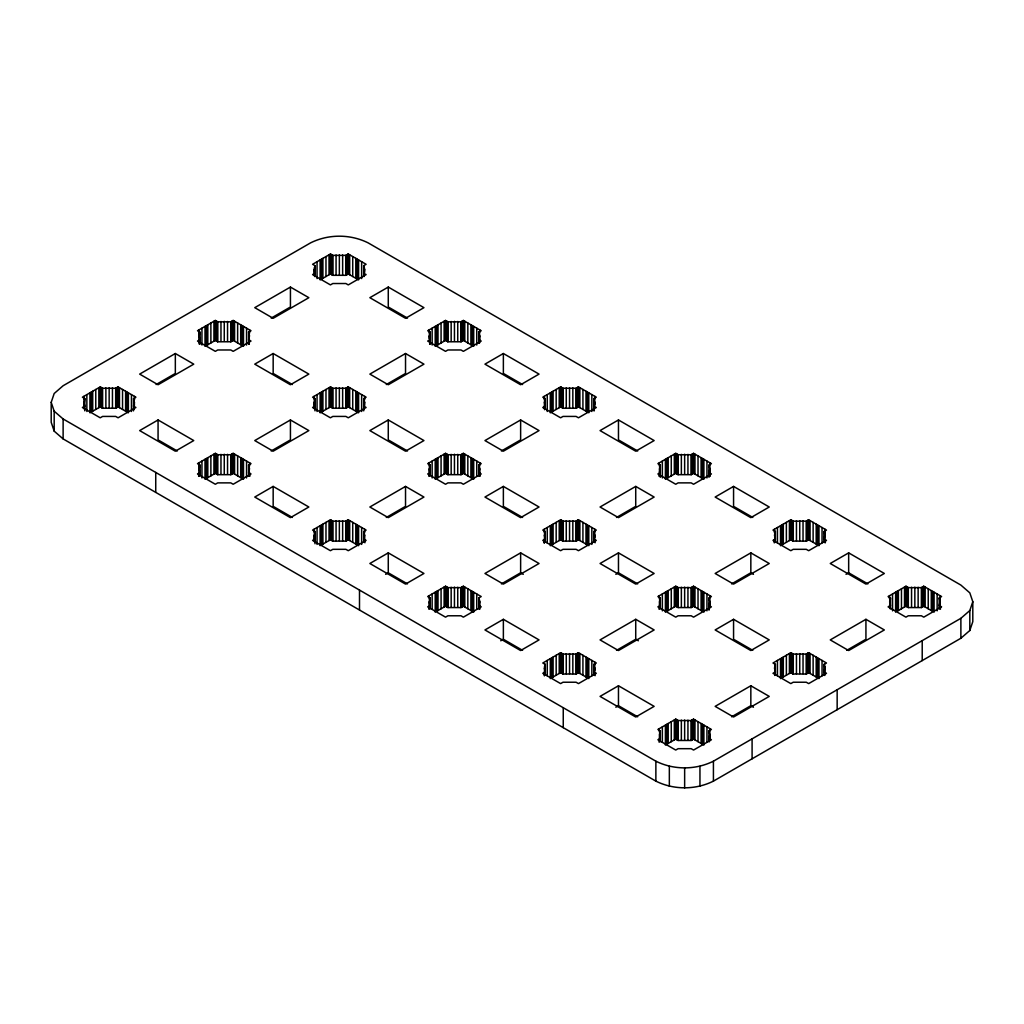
<?xml version="1.0" encoding="UTF-8"?>
<svg xmlns="http://www.w3.org/2000/svg" width="1024" height="1024" viewBox="0 0 1024 1024"><rect width="100%" height="100%" fill="white"/><g stroke="black" fill="none" stroke-linecap="round" stroke-linejoin="round"><path stroke-width="1.5" d="M83.93 405.414L84.787 398.579L82.394 397.197L100.237 386.906L102.618 388.275L115.686 388.275L118.08 386.906L135.91 397.197L133.53 398.579L133.53 410.854M133.53 398.579L134.387 402.355L133.53 406.118L135.91 407.501L118.08 417.805L115.686 416.422L102.618 416.422L100.237 417.805L82.394 407.501L84.787 406.118L83.93 402.355M199.885 332.134L199.027 335.898L199.885 339.674L197.491 341.056L215.334 351.347L217.728 349.978L230.784 349.978L233.178 351.347L251.021 341.056L248.627 339.674L249.485 335.898L248.627 332.134L251.021 330.752L233.178 320.448L230.784 321.83L217.728 321.83L215.334 320.448L197.491 330.752L199.885 332.134L199.885 344.269M199.885 465.037L199.027 468.8L199.885 472.576L197.491 473.958L215.334 484.25L217.728 482.88L230.784 482.88L233.178 484.25L251.021 473.958L248.627 472.576L249.485 468.8L248.627 465.037L251.021 463.654L233.178 453.35L230.784 454.733L217.728 454.733L215.334 453.35L197.491 463.654L199.885 465.037L199.885 475.776M314.125 274.048L314.982 265.677L312.589 264.294L330.432 254.003L332.826 255.373L345.882 255.373L348.275 254.003L366.118 264.294L363.725 265.677L363.725 276.416M314.125 405.414L314.982 398.579L312.589 397.197L330.432 386.906L332.826 388.275L345.882 388.275L348.275 386.906L366.118 397.197L363.725 398.579L363.725 410.854M314.125 539.853L314.982 531.482L312.589 530.099L330.432 519.808L332.826 521.178L345.882 521.178L348.275 519.808L366.118 530.099L363.725 531.482L363.725 542.221M363.725 265.677L364.582 269.453L363.725 273.216L366.118 274.598L348.275 284.902L345.882 283.52L332.826 283.52L330.432 284.902L312.589 274.598L314.982 273.216L314.125 269.453M363.725 398.579L364.582 402.355L363.725 406.118L366.118 407.501L348.275 417.805L345.882 416.422L332.826 416.422L330.432 417.805L312.589 407.501L314.982 406.118L314.125 402.355M363.725 531.482L364.582 535.258L363.725 539.021L366.118 540.403L348.275 550.707L345.882 549.325L332.826 549.325L330.432 550.707L312.589 540.403L314.982 539.021L314.125 535.258M429.222 338.97L430.08 332.134L427.686 330.752L445.53 320.448L447.923 321.83L460.979 321.83L463.373 320.448L481.216 330.752L478.822 332.134L478.822 342.861M429.222 471.872L430.08 465.037L427.686 463.654L445.53 453.35L447.923 454.733L460.979 454.733L463.373 453.35L481.216 463.654L478.822 465.037L478.822 475.776M429.222 604.774L430.08 597.939L427.686 596.557L445.53 586.253L447.923 587.635L460.979 587.635L463.373 586.253L481.216 596.557L478.822 597.939L478.822 608.678M478.822 332.134L479.68 335.898L478.822 339.674L481.216 341.056L463.373 351.347L460.979 349.978L447.923 349.978L445.53 351.347L427.686 341.056L430.08 339.674L429.222 335.898M478.822 465.037L479.68 468.8L478.822 472.576L481.216 473.958L463.373 484.25L460.979 482.88L447.923 482.88L445.53 484.25L427.686 473.958L430.08 472.576L429.222 468.8M478.822 597.939L479.68 601.702L478.822 605.478L481.216 606.861L463.373 617.152L460.979 615.782L447.923 615.782L445.53 617.152L427.686 606.861L430.08 605.478L429.222 601.702M544.32 408.486L545.178 398.579L542.784 397.197L560.627 386.906L563.021 388.275L576.077 388.275L578.47 386.906L596.314 397.197L593.92 398.579L593.92 410.854M544.32 542.925L545.178 531.482L542.784 530.099L560.627 519.808L563.021 521.178L576.077 521.178L578.47 519.808L596.314 530.099L593.92 531.482L593.92 542.221M544.32 675.827L545.178 664.384L542.784 663.014L560.627 652.71L563.021 654.093L576.077 654.093L578.47 652.71L596.314 663.014L593.92 664.384L593.92 675.123M593.92 398.579L594.778 402.355L593.92 406.118L596.314 407.501L578.47 417.805L576.077 416.422L563.021 416.422L560.627 417.805L542.784 407.501L545.178 406.118L544.32 402.355M593.92 531.482L594.778 535.258L593.92 539.021L596.314 540.403L578.47 550.707L576.077 549.325L563.021 549.325L560.627 550.707L542.784 540.403L545.178 539.021L544.32 535.258M593.92 664.384L594.778 668.16L593.92 671.923L596.314 673.306L578.47 683.61L576.077 682.227L563.021 682.227L560.627 683.61L542.784 673.306L545.178 671.923L544.32 668.16M659.418 471.872L660.275 465.037L657.882 463.654L675.725 453.35L678.118 454.733L691.174 454.733L693.568 453.35L711.411 463.654L709.018 465.037L709.018 477.299M659.418 604.774L660.275 597.939L657.882 596.557L675.725 586.253L678.118 587.635L691.174 587.635L693.568 586.253L711.411 596.557L709.018 597.939L709.018 610.202M659.418 737.677L660.275 730.842L657.882 729.459L675.725 719.155L678.118 720.538L691.174 720.538L693.568 719.155L711.411 729.459L709.018 730.842L709.018 741.581M709.018 465.037L709.875 468.8L709.018 472.576L711.411 473.958L693.568 484.25L691.174 482.88L678.118 482.88L675.725 484.25L657.882 473.958L660.275 472.576L659.418 468.8M709.018 597.939L709.875 601.702L709.018 605.478L711.411 606.861L693.568 617.152L691.174 615.782L678.118 615.782L675.725 617.152L657.882 606.861L660.275 605.478L659.418 601.702M709.018 730.842L709.875 734.605L709.018 738.381L711.411 739.763L693.568 750.054L691.174 748.685L678.118 748.685L675.725 750.054L657.882 739.763L660.275 738.381L659.418 734.605M775.373 531.482L774.515 535.258L775.373 539.021L772.979 540.403L790.822 550.707L793.216 549.325L806.272 549.325L808.666 550.707L826.509 540.403L824.115 539.021L824.973 535.258L824.115 531.482L826.509 530.099L808.666 519.808L806.272 521.178L793.216 521.178L790.822 519.808L772.979 530.099L775.373 531.482L775.373 542.221M775.373 664.384L774.515 668.16L775.373 671.923L772.979 673.306L790.822 683.61L793.216 682.227L806.272 682.227L808.666 683.61L826.509 673.306L824.115 671.923L824.973 668.16L824.115 664.384L826.509 663.014L808.666 652.71L806.272 654.093L793.216 654.093L790.822 652.71L772.979 663.014L775.373 664.384L775.373 675.123M889.613 606.31L890.47 597.939L888.09 596.557L905.92 586.253L908.314 587.635L921.382 587.635L923.763 586.253L941.606 596.557L939.213 597.939L939.213 608.678M939.213 597.939L940.07 601.702L939.213 605.478L941.606 606.861L923.763 617.152L921.382 615.782L908.314 615.782L905.92 617.152L888.09 606.861L890.47 605.478L889.613 601.702M51.2 402.355L54.182 393.51L63.117 385.741L310.579 242.867C328.474 233.971 350.234 233.971 368.128 242.867L960.883 585.088L969.818 592.87L972.8 601.702L972.8 621.645L969.818 630.49L960.883 638.259L713.421 781.133C695.526 790.029 673.766 790.029 655.872 781.133L63.117 438.912L54.182 431.13L51.2 422.298L51.2 402.355L54.182 411.2L54.182 431.13M969.818 630.49L969.818 610.547L972.8 601.702M54.182 411.2L63.117 418.97L655.872 761.19C673.766 770.086 695.526 770.086 713.421 761.19L960.883 618.317L969.818 610.547M175.334 353.51L139.661 374.106L158.067 384.742L193.754 364.147L175.334 353.51L175.334 373.453L156.122 384.538M290.432 287.066L254.758 307.661L273.165 318.298L308.851 297.69L290.432 287.066L290.432 306.995L271.219 318.093M128.384 392.858L128.384 412.8L118.08 406.848L115.686 408.218L102.618 408.218L100.237 406.848L89.92 412.8L89.92 392.858M243.494 326.4L243.494 346.342L233.178 340.39L230.784 341.773L217.728 341.773L215.334 340.39L205.018 346.342L205.018 326.4M358.592 259.955L358.592 279.898L348.275 273.946L345.882 275.315L332.826 275.315L330.432 273.946L320.115 279.898L320.115 259.955M158.067 419.968L139.661 430.592L175.334 451.2L193.754 440.563L158.067 419.968L158.067 439.898L177.28 450.995M273.165 353.51L254.758 364.147L290.432 384.742L308.851 374.106L273.165 353.51L273.165 373.453L292.378 384.538M388.275 287.066L369.856 297.69L405.53 318.298L423.949 307.661L388.275 287.066L388.275 306.995L407.488 318.093M290.432 419.968L254.758 440.563L273.165 451.2L308.851 430.592L290.432 419.968L290.432 439.898L271.219 450.995M405.53 353.51L369.856 374.106L388.275 384.742L423.949 364.147L405.53 353.51L405.53 373.453L386.317 384.538M243.494 459.302L243.494 479.245L233.178 473.293L230.784 474.675L217.728 474.675L215.334 473.293L205.018 479.245L205.018 459.302M358.592 392.858L358.592 412.8L348.275 406.848L345.882 408.218L332.826 408.218L330.432 406.848L320.115 412.8L320.115 392.858M473.69 326.4L473.69 346.342L463.373 340.39L460.979 341.773L447.923 341.773L445.53 340.39L435.213 346.342L435.213 326.4M273.165 486.413L254.758 497.05L290.432 517.645L308.851 507.008L273.165 486.413L273.165 506.355L292.378 517.453M388.275 419.968L369.856 430.592L405.53 451.2L423.949 440.563L388.275 419.968L388.275 439.898L407.488 450.995M503.373 353.51L484.954 364.147L520.627 384.742L539.046 374.106L503.373 353.51L503.373 373.453L522.586 384.538M405.53 486.413L369.856 507.008L388.275 517.645L423.949 497.05L405.53 486.413L405.53 506.355L386.317 517.453M520.627 419.968L484.954 440.563L503.373 451.2L539.046 430.592L520.627 419.968L520.627 439.898L501.414 450.995M357.197 524.954L357.197 544.896L348.275 539.75L345.882 541.12L332.826 541.12L330.432 539.75L321.51 544.896L321.51 524.954M473.69 459.302L473.69 479.245L463.373 473.293L460.979 474.675L447.923 474.675L445.53 473.293L436.608 478.438L436.608 458.509M587.392 392.051L587.392 411.994L578.47 406.848L576.077 408.218L563.021 408.218L560.627 406.848L550.31 412.8L550.31 392.858M388.275 552.87L369.856 563.494L405.53 584.102L423.949 573.466L388.275 552.87L388.275 572.8L407.488 583.898M503.373 486.413L484.954 497.05L520.627 517.645L539.046 507.008L503.373 486.413L503.373 506.355L522.586 517.453M618.47 419.968L600.051 430.592L635.725 451.2L654.144 440.563L618.47 419.968L618.47 439.898L637.683 450.995M385.638 574.323L388.275 572.8M520.627 552.87L484.954 573.466L503.373 584.102L539.046 563.494L520.627 552.87L520.627 572.8L501.414 583.898M635.725 486.413L600.051 507.008L618.47 517.645L654.144 497.05L635.725 486.413L635.725 506.355L616.512 517.453M473.69 592.218L473.69 612.147L463.373 606.195L460.979 607.578L447.923 607.578L445.53 606.195L436.608 611.354L436.608 591.411M587.392 524.954L587.392 544.896L578.47 539.75L576.077 541.12L563.021 541.12L560.627 539.75L550.31 545.702L550.31 525.76M703.885 459.302L703.885 479.245L693.568 473.293L691.174 474.675L678.118 474.675L675.725 473.293L666.803 478.438L666.803 458.509M503.373 619.315L484.954 629.952L520.627 650.547L539.046 639.91L503.373 619.315L503.373 639.258L522.586 650.355M618.47 552.87L600.051 563.494L635.725 584.102L654.144 573.466L618.47 552.87L618.47 572.8L637.683 583.898M733.568 486.413L715.149 497.05L750.835 517.645L769.242 507.008L733.568 486.413L733.568 506.355L752.781 517.453M500.736 640.781L503.373 639.258M615.834 574.323L618.47 572.8M635.725 619.315L600.051 639.91L618.47 650.547L654.144 629.952L635.725 619.315L635.725 639.258L616.512 650.355M750.835 552.87L715.149 573.466L733.568 584.102L769.242 563.494L750.835 552.87L750.835 572.8L731.622 583.898M587.392 657.856L587.392 677.798L578.47 672.653L576.077 674.022L563.021 674.022L560.627 672.653L551.706 677.798L551.706 657.856M702.49 591.411L702.49 611.354L693.568 606.195L691.174 607.578L678.118 607.578L675.725 606.195L666.803 611.354L666.803 591.411M818.982 525.76L818.982 545.702L808.666 539.75L806.272 541.12L793.216 541.12L790.822 539.75L780.506 545.702L780.506 525.76M618.47 685.773L600.051 696.397L635.725 717.005L654.144 706.368L618.47 685.773L618.47 705.702L637.683 716.8M733.568 619.315L715.149 629.952L750.835 650.547L769.242 639.91L733.568 619.315L733.568 639.258L752.781 650.355M848.666 552.87L830.246 563.494L865.933 584.102L884.339 573.466L848.666 552.87L848.666 572.8L867.878 583.898M615.834 707.226L618.47 705.702M846.029 574.323L848.666 572.8M750.835 685.773L715.149 706.368L733.568 717.005L769.242 696.397L750.835 685.773L750.835 705.702L731.622 716.8M865.933 619.315L830.246 639.91L848.666 650.547L884.339 629.952L865.933 619.315L865.933 639.258L846.72 650.355M703.885 725.12L703.885 745.05L693.568 739.098L691.174 740.48L678.118 740.48L675.725 739.098L665.408 745.05L665.408 725.12M818.982 658.662L818.982 678.605L808.666 672.653L806.272 674.022L793.216 674.022L790.822 672.653L780.506 678.605L780.506 658.662M932.685 591.411L932.685 611.354L923.763 606.195L921.382 607.578L908.314 607.578L905.92 606.195L896.998 611.354L896.998 591.411M750.835 572.8L753.459 574.323M520.627 572.8L523.264 574.323M635.725 639.258L638.362 640.781M750.835 705.702L753.459 707.226M960.883 618.317L960.883 638.259M940.416 606.17L940.416 609.242M940.211 595.75L940.211 598.822M940.07 601.702L940.07 604.774M939.853 599.808L939.853 604.416M939.584 605.696L939.584 608.755M937.139 593.984L937.139 610.854M934.08 592.218L934.08 612.147M931.29 590.605L931.29 610.547M928.23 588.826L928.23 608.768M925.158 587.059L925.158 607.002M923.763 586.253L923.763 606.195M923.392 586.47L923.392 606.413M922.573 586.944L922.573 606.886M922.214 640.64L922.214 660.582M921.754 587.418L921.754 607.36M921.382 587.635L921.382 607.578M918.131 587.264L918.131 607.206M914.842 587.136L914.842 607.078M911.552 587.264L911.552 607.206M908.314 587.635L908.314 607.578M907.942 587.418L907.942 607.36M907.123 586.944L907.123 606.886M906.291 586.47L906.291 606.413M905.92 586.253L905.92 606.195M904.525 587.059L904.525 607.002M901.466 588.826L901.466 608.768M898.394 590.605L898.394 610.547M895.616 592.218L895.616 612.147M892.544 593.984L892.544 610.854M890.47 597.939L890.47 608.678M890.099 605.696L890.099 608.755M889.83 599.808L889.83 605.939M889.472 595.75L889.472 598.822M837.158 689.754L837.158 709.696M825.318 539.712L825.318 542.784M825.114 529.306L825.114 532.365M824.755 533.35L824.755 542.566M824.755 666.266L824.755 675.469M824.486 531.264L824.486 542.31M824.486 664.166L824.486 675.213M824.115 531.482L824.115 542.221M824.115 664.384L824.115 675.123M822.042 527.526L822.042 542.874M822.042 660.429L822.042 675.776M817.587 524.954L817.587 544.896M817.587 657.856L817.587 677.798M816.192 524.147L816.192 544.09M816.192 657.05L816.192 676.992M813.12 522.381L813.12 542.323M813.12 655.283L813.12 675.226M810.061 520.614L810.061 540.557M810.061 653.517L810.061 673.459M808.666 519.808L808.666 539.75M808.666 652.71L808.666 672.653M808.294 520.026L808.294 539.955M808.294 652.928L808.294 672.87M807.475 520.499L807.475 540.442M807.475 653.402L807.475 673.344M806.656 520.973L806.656 540.915M806.656 653.875L806.656 673.818M806.272 521.178L806.272 541.12M806.272 654.093L806.272 674.022M803.034 520.819L803.034 540.749M803.034 653.722L803.034 673.651M799.744 520.691L799.744 540.634M799.744 653.594L799.744 673.536M796.454 520.819L796.454 540.749M796.454 653.722L796.454 673.651M793.216 521.178L793.216 541.12M793.216 654.093L793.216 674.022M792.845 520.973L792.845 540.915M792.845 653.875L792.845 673.818M792.026 520.499L792.026 540.442M792.026 653.402L792.026 673.344M791.194 520.026L791.194 539.955M791.194 652.928L791.194 672.87M790.822 519.808L790.822 539.75M790.822 652.71L790.822 672.653M789.427 520.614L789.427 540.557M789.427 653.517L789.427 673.459M786.368 522.381L786.368 542.323M786.368 655.283L786.368 675.226M783.296 524.147L783.296 544.09M783.296 657.05L783.296 676.992M781.901 524.954L781.901 544.896M781.901 657.856L781.901 677.798M777.446 527.526L777.446 542.874M777.446 660.429L777.446 675.776M775.002 531.264L775.002 542.31M775.002 664.166L775.002 675.213M774.733 533.35L774.733 542.566M774.733 666.266L774.733 675.469M774.374 529.306L774.374 532.365M774.182 539.712L774.182 542.784M752.09 738.867L752.09 758.81M713.421 761.19L713.421 781.133M710.208 473.267L710.208 476.326M710.016 462.848L710.016 465.92M710.016 595.75L710.016 598.822M710.016 728.653L710.016 731.725M709.875 468.8L709.875 471.872M709.875 601.702L709.875 606.31M709.875 734.605L709.875 739.213M709.658 466.906L709.658 473.037M709.658 599.808L709.658 605.939M709.658 732.71L709.658 739.571M709.389 472.794L709.389 475.853M709.389 605.696L709.389 608.755M709.389 738.598L709.389 741.67M706.944 461.082L706.944 477.952M706.944 593.984L706.944 610.854M706.944 726.886L706.944 742.221M703.885 592.218L703.885 612.147M702.49 458.509L702.49 478.438M702.49 724.314L702.49 744.256M701.094 457.702L701.094 477.645M701.094 590.605L701.094 610.547M701.094 723.507L701.094 743.45M699.955 766.349L699.955 786.291M698.022 455.923L698.022 475.866M698.022 588.826L698.022 608.768M698.022 721.741L698.022 741.67M694.963 454.157L694.963 474.099M694.963 587.059L694.963 607.002M694.963 719.962L694.963 739.904M693.568 453.35L693.568 473.293M693.568 586.253L693.568 606.195M693.568 719.155L693.568 739.098M693.197 453.568L693.197 473.51M693.197 586.47L693.197 606.413M693.197 719.373L693.197 739.315M692.378 454.042L692.378 473.984M692.378 586.944L692.378 606.886M692.378 719.846L692.378 739.789M691.558 454.515L691.558 474.458M691.558 587.418L691.558 607.36M691.558 720.32L691.558 740.262M691.174 454.733L691.174 474.675M691.174 587.635L691.174 607.578M691.174 720.538L691.174 740.48M687.936 454.362L687.936 474.304M687.936 587.264L687.936 607.206M687.936 720.166L687.936 740.109M684.646 454.234L684.646 474.176M684.646 587.136L684.646 607.078M684.646 720.038L684.646 739.981M684.646 768.064L684.646 788.006M681.357 454.362L681.357 474.304M681.357 587.264L681.357 607.206M681.357 720.166L681.357 740.109M678.118 454.733L678.118 474.675M678.118 587.635L678.118 607.578M678.118 720.538L678.118 740.48M677.747 454.515L677.747 474.458M677.747 587.418L677.747 607.36M677.747 720.32L677.747 740.262M676.915 454.042L676.915 473.984M676.915 586.944L676.915 606.886M676.915 719.846L676.915 739.789M676.096 453.568L676.096 473.51M676.096 586.47L676.096 606.413M676.096 719.373L676.096 739.315M675.725 453.35L675.725 473.293M675.725 586.253L675.725 606.195M675.725 719.155L675.725 739.098M674.33 454.157L674.33 474.099M674.33 587.059L674.33 607.002M674.33 719.962L674.33 739.904M671.27 455.923L671.27 475.866M671.27 588.826L671.27 608.768M671.27 721.741L671.27 741.67M669.338 766.349L669.338 786.291M668.198 457.702L668.198 477.645M668.198 590.605L668.198 610.547M668.198 723.507L668.198 743.45M666.803 724.314L666.803 744.256M665.408 459.302L665.408 479.245M665.408 592.218L665.408 612.147M662.349 461.082L662.349 477.952M662.349 593.984L662.349 610.854M662.349 726.886L662.349 742.221M660.275 465.037L660.275 477.299M660.275 597.939L660.275 608.678M660.275 730.842L660.275 741.581M659.904 472.794L659.904 475.853M659.904 605.696L659.904 608.755M659.904 738.598L659.904 741.67M659.635 466.906L659.635 473.037M659.635 599.808L659.635 604.416M659.635 732.71L659.635 737.318M659.277 462.848L659.277 465.92M659.277 595.75L659.277 598.822M659.277 728.653L659.277 731.725M659.085 473.267L659.085 476.326M659.085 606.17L659.085 609.242M659.085 739.072L659.085 742.144M655.872 761.19L655.872 781.133M594.918 396.403L594.918 399.462M594.918 529.306L594.918 532.365M595.11 539.712L595.11 542.784M594.918 662.208L594.918 665.267M595.11 672.614L595.11 675.686M594.778 402.355L594.778 405.414M594.778 535.258L594.778 538.317M594.778 668.16L594.778 671.232M594.56 400.448L594.56 405.056M594.56 533.35L594.56 537.958M594.56 666.266L594.56 670.861M594.291 398.362L594.291 410.637M594.291 531.264L594.291 542.31M594.291 664.166L594.291 675.213M591.846 394.624L591.846 411.494M591.846 527.526L591.846 544.41M591.846 660.429L591.846 675.776M588.787 392.858L588.787 412.8M588.787 525.76L588.787 545.702M588.787 658.662L588.787 678.605M585.997 391.245L585.997 411.187M585.997 524.147L585.997 544.09M585.997 657.05L585.997 676.992M582.925 389.478L582.925 409.421M582.925 522.381L582.925 542.323M582.925 655.283L582.925 675.226M579.866 387.712L579.866 407.654M579.866 520.614L579.866 540.557M579.866 653.517L579.866 673.459M578.47 386.906L578.47 406.848M578.47 519.808L578.47 539.75M578.47 652.71L578.47 672.653M578.099 387.123L578.099 407.053M578.099 520.026L578.099 539.955M578.099 652.928L578.099 672.87M577.28 387.597L577.28 407.526M577.28 520.499L577.28 540.442M577.28 653.402L577.28 673.344M576.461 388.07L576.461 408.013M576.461 520.973L576.461 540.915M576.461 653.875L576.461 673.818M576.077 388.275L576.077 408.218M576.077 521.178L576.077 541.12M576.077 654.093L576.077 674.022M572.838 387.917L572.838 407.846M572.838 520.819L572.838 540.749M572.838 653.722L572.838 673.651M569.549 387.789L569.549 407.731M569.549 520.691L569.549 540.634M569.549 653.594L569.549 673.536M566.259 387.917L566.259 407.846M566.259 520.819L566.259 540.749M566.259 653.722L566.259 673.651M563.251 707.712L563.251 727.654M563.021 388.275L563.021 408.218M563.021 521.178L563.021 541.12M563.021 654.093L563.021 674.022M562.65 388.07L562.65 408.013M562.65 520.973L562.65 540.915M562.65 653.875L562.65 673.818M561.818 387.597L561.818 407.526M561.818 520.499L561.818 540.442M561.818 653.402L561.818 673.344M560.998 387.123L560.998 407.053M560.998 520.026L560.998 539.955M560.998 652.928L560.998 672.87M560.627 386.906L560.627 406.848M560.627 519.808L560.627 539.75M560.627 652.71L560.627 672.653M559.232 387.712L559.232 407.654M559.232 520.614L559.232 540.557M559.232 653.517L559.232 673.459M556.173 389.478L556.173 409.421M556.173 522.381L556.173 542.323M556.173 655.283L556.173 675.226M553.101 391.245L553.101 411.187M553.101 524.147L553.101 544.09M553.101 657.05L553.101 676.992M551.706 392.051L551.706 411.994M551.706 524.954L551.706 544.896M550.31 658.662L550.31 678.605M547.251 394.624L547.251 411.494M547.251 527.526L547.251 542.874M547.251 660.429L547.251 675.776M545.178 398.579L545.178 409.318M545.178 531.482L545.178 542.221M545.178 664.384L545.178 675.123M544.806 398.362L544.806 409.408M544.806 531.264L544.806 542.31M544.806 664.166L544.806 675.213M544.538 400.448L544.538 409.651M544.538 533.35L544.538 542.566M544.538 666.266L544.538 675.469M544.179 396.403L544.179 399.462M544.179 529.306L544.179 532.365M543.987 539.712L543.987 542.784M480.013 473.267L480.013 476.326M479.821 329.946L479.821 333.018M479.821 462.848L479.821 465.92M479.68 335.898L479.68 342.042M479.68 468.8L479.68 474.944M479.68 601.702L479.68 609.382M479.462 334.003L479.462 343.206M479.462 466.906L479.462 476.109M479.462 599.808L479.462 609.011M479.194 331.917L479.194 342.95M479.194 464.819L479.194 475.853M479.194 597.722L479.194 608.755M476.749 328.179L476.749 345.05M476.749 461.082L476.749 476.416M476.749 593.984L476.749 609.318M472.294 325.606L472.294 345.536M472.294 458.509L472.294 478.438M472.294 591.411L472.294 611.354M470.899 324.8L470.899 344.742M470.899 457.702L470.899 477.645M470.899 590.605L470.899 610.547M467.827 323.021L467.827 342.963M467.827 455.923L467.827 475.866M467.827 588.826L467.827 608.768M464.768 321.254L464.768 341.197M464.768 454.157L464.768 474.099M464.768 587.059L464.768 607.002M463.373 320.448L463.373 340.39M463.373 453.35L463.373 473.293M463.373 586.253L463.373 606.195M463.002 320.666L463.002 340.608M463.002 453.568L463.002 473.51M463.002 586.47L463.002 606.413M462.182 321.139L462.182 341.082M462.182 454.042L462.182 473.984M462.182 586.944L462.182 606.886M461.35 321.613L461.35 341.555M461.35 454.515L461.35 474.458M461.35 587.418L461.35 607.36M460.979 321.83L460.979 341.773M460.979 454.733L460.979 474.675M460.979 587.635L460.979 607.578M457.741 321.459L457.741 341.402M457.741 454.362L457.741 474.304M457.741 587.264L457.741 607.206M454.451 321.331L454.451 341.274M454.451 454.234L454.451 474.176M454.451 587.136L454.451 607.078M451.162 321.459L451.162 341.402M451.162 454.362L451.162 474.304M451.162 587.264L451.162 607.206M447.923 321.83L447.923 341.773M447.923 454.733L447.923 474.675M447.923 587.635L447.923 607.578M447.539 321.613L447.539 341.555M447.539 454.515L447.539 474.458M447.539 587.418L447.539 607.36M446.72 321.139L446.72 341.082M446.72 454.042L446.72 473.984M446.72 586.944L446.72 606.886M445.901 320.666L445.901 340.608M445.901 453.568L445.901 473.51M445.901 586.47L445.901 606.413M445.53 320.448L445.53 340.39M445.53 453.35L445.53 473.293M445.53 586.253L445.53 606.195M444.134 321.254L444.134 341.197M444.134 454.157L444.134 474.099M444.134 587.059L444.134 607.002M441.075 323.021L441.075 342.963M441.075 455.923L441.075 475.866M441.075 588.826L441.075 608.768M438.003 324.8L438.003 344.742M438.003 457.702L438.003 477.645M438.003 590.605L438.003 610.547M436.608 325.606L436.608 345.536M435.213 459.302L435.213 479.245M435.213 592.218L435.213 612.147M432.154 328.179L432.154 345.05M432.154 461.082L432.154 477.952M432.154 593.984L432.154 609.318M430.08 332.134L430.08 344.269M430.08 465.037L430.08 475.776M430.08 597.939L430.08 608.678M429.709 331.917L429.709 344.179M429.709 464.819L429.709 475.853M429.709 597.722L429.709 608.755M429.44 334.003L429.44 338.598M429.44 466.906L429.44 471.501M429.44 599.808L429.44 604.416M429.082 329.946L429.082 333.018M429.082 462.848L429.082 465.92M429.082 595.75L429.082 598.822M428.89 473.267L428.89 476.326M428.89 606.17L428.89 609.242M364.915 539.712L364.915 542.784M364.582 269.453L364.582 272.512M364.723 396.403L364.723 399.462M364.582 402.355L364.582 405.414M364.723 529.306L364.723 532.365M364.582 535.258L364.582 539.853M364.365 267.546L364.365 272.154M364.365 400.448L364.365 406.592M364.365 533.35L364.365 539.494M364.096 273.434L364.096 276.506M364.096 406.336L364.096 409.408M364.096 539.238L364.096 542.31M361.651 261.722L361.651 278.592M361.651 394.624L361.651 411.494M361.651 527.526L361.651 544.41M359.501 590.08L359.501 610.022M358.592 525.76L358.592 545.702M357.197 259.149L357.197 279.091M357.197 392.051L357.197 411.994M355.802 258.342L355.802 278.285M355.802 391.245L355.802 411.187M355.802 524.147L355.802 544.09M352.73 256.576L352.73 276.518M352.73 389.478L352.73 409.421M352.73 522.381L352.73 542.323M349.67 254.81L349.67 274.739M349.67 387.712L349.67 407.654M349.67 520.614L349.67 540.557M348.275 254.003L348.275 273.946M348.275 386.906L348.275 406.848M348.275 519.808L348.275 539.75M347.904 254.221L347.904 274.15M347.904 387.123L347.904 407.053M347.904 520.026L347.904 539.955M347.085 254.694L347.085 274.624M347.085 387.597L347.085 407.526M347.085 520.499L347.085 540.442M346.253 255.168L346.253 275.098M346.253 388.07L346.253 408.013M346.253 520.973L346.253 540.915M345.882 255.373L345.882 275.315M345.882 388.275L345.882 408.218M345.882 521.178L345.882 541.12M342.643 255.002L342.643 274.944M342.643 387.917L342.643 407.846M342.643 520.819L342.643 540.749M339.354 254.886L339.354 274.829M339.354 387.789L339.354 407.731M339.354 520.691L339.354 540.634M336.064 255.002L336.064 274.944M336.064 387.917L336.064 407.846M336.064 520.819L336.064 540.749M332.826 255.373L332.826 275.315M332.826 388.275L332.826 408.218M332.826 521.178L332.826 541.12M332.442 255.168L332.442 275.098M332.442 388.07L332.442 408.013M332.442 520.973L332.442 540.915M331.622 254.694L331.622 274.624M331.622 387.597L331.622 407.526M331.622 520.499L331.622 540.442M330.803 254.221L330.803 274.15M330.803 387.123L330.803 407.053M330.803 520.026L330.803 539.955M330.432 254.003L330.432 273.946M330.432 386.906L330.432 406.848M330.432 519.808L330.432 539.75M329.037 254.81L329.037 274.739M329.037 387.712L329.037 407.654M329.037 520.614L329.037 540.557M325.978 256.576L325.978 276.518M325.978 389.478L325.978 409.421M325.978 522.381L325.978 542.323M322.906 258.342L322.906 278.285M322.906 391.245L322.906 411.187M322.906 524.147L322.906 544.09M321.51 259.149L321.51 279.091M321.51 392.051L321.51 411.994M320.115 525.76L320.115 545.702M317.056 261.722L317.056 278.592M317.056 394.624L317.056 411.494M317.056 527.526L317.056 544.41M314.982 265.677L314.982 276.416M314.982 398.579L314.982 410.854M314.982 531.482L314.982 543.757M314.611 273.434L314.611 276.506M314.611 406.336L314.611 409.408M314.611 539.238L314.611 542.31M314.342 267.546L314.342 274.419M314.342 400.448L314.342 406.592M314.342 533.35L314.342 539.494M313.984 396.403L313.984 399.462M313.984 529.306L313.984 532.365M249.818 473.267L249.818 476.326M249.626 329.946L249.626 333.018M249.626 462.848L249.626 465.92M249.267 334.003L249.267 343.936M249.267 466.906L249.267 476.109M248.998 331.917L248.998 344.179M248.998 464.819L248.998 475.853M248.627 332.134L248.627 344.269M248.627 465.037L248.627 475.776M246.554 328.179L246.554 345.05M246.554 461.082L246.554 477.952M242.099 325.606L242.099 345.536M242.099 458.509L242.099 478.438M240.704 324.8L240.704 344.742M240.704 457.702L240.704 477.645M237.632 323.021L237.632 342.963M237.632 455.923L237.632 475.866M234.573 321.254L234.573 341.197M234.573 454.157L234.573 474.099M233.178 320.448L233.178 340.39M233.178 453.35L233.178 473.293M232.806 320.666L232.806 340.608M232.806 453.568L232.806 473.51M231.974 321.139L231.974 341.082M231.974 454.042L231.974 473.984M231.155 321.613L231.155 341.555M231.155 454.515L231.155 474.458M230.784 321.83L230.784 341.773M230.784 454.733L230.784 474.675M227.546 321.459L227.546 341.402M227.546 454.362L227.546 474.304M224.256 321.331L224.256 341.274M224.256 454.234L224.256 474.176M220.966 321.459L220.966 341.402M220.966 454.362L220.966 474.304M217.728 321.83L217.728 341.773M217.728 454.733L217.728 474.675M217.344 321.613L217.344 341.555M217.344 454.515L217.344 474.458M216.525 321.139L216.525 341.082M216.525 454.042L216.525 473.984M215.706 320.666L215.706 340.608M215.706 453.568L215.706 473.51M215.334 320.448L215.334 340.39M215.334 453.35L215.334 473.293M213.939 321.254L213.939 341.197M213.939 454.157L213.939 474.099M210.88 323.021L210.88 342.963M210.88 455.923L210.88 475.866M207.808 324.8L207.808 344.742M207.808 457.702L207.808 477.645M206.413 325.606L206.413 345.536M206.413 458.509L206.413 478.438M201.958 328.179L201.958 345.05M201.958 461.082L201.958 477.952M199.514 331.917L199.514 344.179M199.514 464.819L199.514 475.853M199.245 334.003L199.245 343.936M199.245 466.906L199.245 476.109M198.886 329.946L198.886 333.018M198.886 462.848L198.886 465.92M198.682 473.267L198.682 476.326M155.738 472.435L155.738 492.378M134.528 396.403L134.528 399.462M134.387 402.355L134.387 405.414M134.17 400.448L134.17 406.592M133.901 406.336L133.901 409.408M131.456 394.624L131.456 411.494M127.002 392.051L127.002 411.994M125.606 391.245L125.606 411.187M122.534 389.478L122.534 409.421M119.475 387.712L119.475 407.654M118.08 386.906L118.08 406.848M117.709 387.123L117.709 407.053M116.877 387.597L116.877 407.526M116.058 388.07L116.058 408.013M115.686 388.275L115.686 408.218M112.448 387.917L112.448 407.846M109.158 387.789L109.158 407.731M105.869 387.917L105.869 407.846M102.618 388.275L102.618 408.218M102.246 388.07L102.246 408.013M101.427 387.597L101.427 407.526M100.608 387.123L100.608 407.053M100.237 386.906L100.237 406.848M98.842 387.712L98.842 407.654M95.77 389.478L95.77 409.421M92.71 391.245L92.71 411.187M91.315 392.051L91.315 411.994M86.861 394.624L86.861 411.494M84.787 398.579L84.787 410.854M84.416 406.336L84.416 409.408M84.147 400.448L84.147 406.592M83.789 396.403L83.789 399.462M63.117 418.97L63.117 438.912"/></g></svg>
